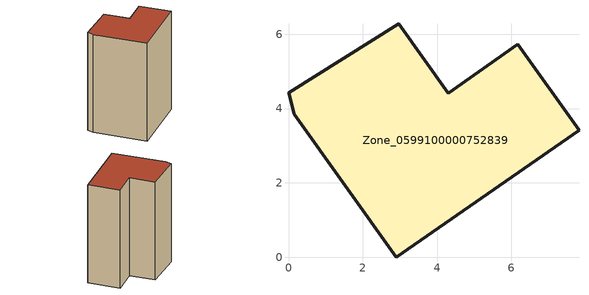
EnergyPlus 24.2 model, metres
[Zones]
Zone_0599100000752839
 floor ground (C_G): 0.16,3.84 0,4.43 2.96,6.28 4.29,4.41 6.17,5.74 7.82,3.41 2.9,0 z0
 wall outside (C_F): 4.29,4.41 2.96,6.28 0,4.43 0.16,3.84 2.9,0 7.82,3.41 6.17,5.74 4.29,4.41 z0:9.19
 roof outside (C_R): 0.16,3.84 2.9,0 7.82,3.41 6.17,5.74 4.29,4.41 2.96,6.28 0,4.43 z9.19
[BUILDING]
Pand.0599100000752839: North Axis=0; Terrain=City; Loads Convergence Tolerance Value=0.04; Temperature Convergence Tolerance Value=0.4; Solar Distribution=FullExterior; Maximum Number of Warmup Days=25; Minimum Number of Warmup Days=1
[Site:Location]
Rotterdam.The.Hague.AP_ZH_NLD Design_Conditions: Latitude=51.96; Longitude=4.45; Time Zone=1; Elevation=-4.5
[SITE:GROUNDTEMPERATURE:BUILDINGSURFACE]
18, 18, 18, 18, 18, 18, 18, 18, 18, 18, 18, 18
[MATERIAL] Thermal Absorptance=0.9; Solar Absorptance=0.7; Visible Absorptance=0.7
Name | Roughness | Thickness | Conductivity | Density | Specific Heat
G.TC.2006-2014 | MediumSmooth | 0.15 | 0.06 | 540 | 1210
F.TC.2006-2014 | Rough | 0.3 | 0.12 | 1920 | 840
R.TC.2006-2014 | MediumRough | 0.2 | 0.08 | 1500 | 1000
[CONSTRUCTION]
C_G: G.TC.2006-2014
C_F: F.TC.2006-2014
C_R: R.TC.2006-2014
[ZONE]
Zone_0599100000752839: Type=1; Multiplier=1; Ceiling Height=Autocalculate; Volume=Autocalculate; Floor Area=autocalculate; Part of Total Floor Area=Yes
[ZONEINFILTRATION:DESIGNFLOWRATE]
Infil_Zone_0599100000752839: Zone or ZoneList or Space or SpaceList=Zone_0599100000752839; Schedule=AlwaysOn; Design Flow Rate Calculation Method=Flow/Area; Flow Rate per Floor Area=0.0015; Constant Term Coefficient=1; Temperature Term Coefficient=0; Velocity Term Coefficient=0; Velocity Squared Term Coefficient=0
[HVACTEMPLATE:ZONE:IDEALLOADSAIRSYSTEM]
Zone_0599100000752839: Maximum Heating Supply Air Temperature=50; Minimum Cooling Supply Air Temperature=13; Maximum Heating Supply Air Humidity Ratio=0.0156; Minimum Cooling Supply Air Humidity Ratio=0.0077; Heating Limit=NoLimit; Cooling Limit=NoLimit; Dehumidification Control Type=ConstantSensibleHeatRatio; Cooling Sensible Heat Ratio=0.7; Dehumidification Setpoint=60; Humidification Control Type=None; Humidification Setpoint=30; Outdoor Air Method=None; Outdoor Air Flow Rate per Person=0.00944; Outdoor Air Flow Rate per Zone Floor Area=0; Outdoor Air Flow Rate per Zone=0; Demand Controlled Ventilation Type=None; Outdoor Air Economizer Type=NoEconomizer; Heat Recovery Type=None; Sensible Heat Recovery Effectiveness=0.7; Latent Heat Recovery Effectiveness=0.65
[ZONECONTROL:THERMOSTAT]
ThermostatControl_Zone_0599100000752839: Zone or ZoneList=Zone_0599100000752839; Control Type Schedule=DualSetpointControlType; Control 1=Thermostat_Zone_0599100000752839; Temperature Difference Between Cutout And Setpoint=0
[THERMOSTATSETPOINT:DUALSETPOINT]
Thermostat_Zone_0599100000752839: Heating Setpoint Temperature Schedule=HeatingSetpoint_Zone_0599100000752839; Cooling Setpoint Temperature Schedule=CoolingSetpoint_Zone_0599100000752839
[SCHEDULE:COMPACT]
HeatingSetpoint_Zone_0599100000752839: Through: 12/31, For: AllDays, Until: 24:00, 21
CoolingSetpoint_Zone_0599100000752839: Through: 12/31, For: AllDays, Until: 24:00, 24
DualSetpointControlType: Through: 12/31, For: AllDays, Until: 24:00, 4
AlwaysOn: Through: 12/31, For: AllDays, Until: 24:00, 1
